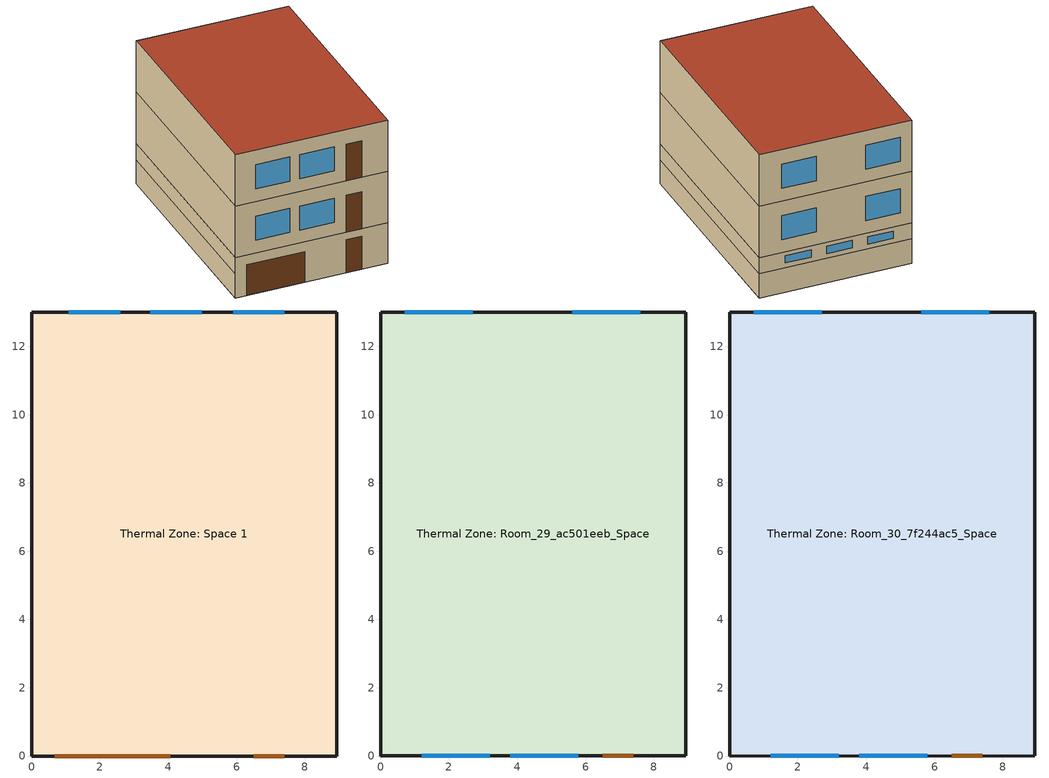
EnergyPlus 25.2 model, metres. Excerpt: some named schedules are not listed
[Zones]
Thermal Zone: Space 1
 floor foundation (DupTrip_BasementFloor): 8.94,13.01 8.94,0 0,0 0,13.01 z-1.5
 wall outside (Surface 2 c tbd): 0,13.01 0,0 z0:1
 wall outside (Surface 4 c tbd): 8.94,13.01 0,13.01 z0:1
 wall outside (Surface 5 c tbd): 8.94,0 8.94,13.01 z0:1
 wall outside (Surface 6 c tbd): 0,0 8.94,0 z-1.5:1
 wall foundation (DupTrip_new-construction_BasementWall): 8.94,0 8.94,13.01 0,13.01 0,0 z-1.5:0
 window (DupTrip_Window_new-construction): 4.98,13.01 3.48,13.01 / 2.59,13.01 1.09,13.01 / 7.4,13.01 5.9,13.01 z0.31:0.76
 door (DupTrip_Door_new-construction): 6.5,0 7.4,0 z-1.5:0.55; 0.68,0 4.06,0 z-1.5:0.39
Thermal Zone: Room_29_ac501eeb_Space
 floor to Thermal Zone: Space 1 (DupTrip_IntFloor 5): 0,13.01 8.94,13.01 8.94,0 0,0 z1
 wall outside (Room_29_ac501eeb..Face2 c tbd): 0,13.01 0,0 z1:4.2
 wall outside (Room_29_ac501eeb..Face3 c tbd): 0,0 8.94,0 z1:4.2
 wall outside (Room_29_ac501eeb..Face4 c tbd): 8.94,0 8.94,13.01 z1:4.2
 wall outside (Room_29_ac501eeb..Face5 c tbd): 8.94,13.01 0,13.01 z1:4.2
 window (DupTrip_Window_new-construction): 3.79,0 5.79,0 / 1.2,0 3.2,0 / 7.61,13.01 5.61,13.01 / 2.7,13.01 0.7,13.01 z1.8:3.3
 door (DupTrip_Door_new-construction): 6.5,0 7.4,0 z1:3.3
Thermal Zone: Room_30_7f244ac5_Space
 floor to Thermal Zone: Room_29_ac501eeb_Space (DupTrip_IntFloor 5): 0,13.01 8.94,13.01 8.94,0 0,0 z4.2
 wall outside (Room_30_7f244ac5..Face2 c tbd): 0,13.01 0,0 z4.2:7.4
 wall outside (Room_30_7f244ac5..Face3 c tbd): 0,0 8.94,0 z4.2:7.4
 wall outside (Room_30_7f244ac5..Face4 c tbd): 8.94,0 8.94,13.01 z4.2:7.4
 wall outside (Room_30_7f244ac5..Face5 c tbd): 8.94,13.01 0,13.01 z4.2:7.4
 window (DupTrip_Window_new-construction): 1.2,0 3.2,0 / 3.79,0 5.79,0 / 7.61,13.01 5.61,13.01 / 2.7,13.01 0.7,13.01 z5:6.5
 door (DupTrip_Door_new-construction): 6.5,0 7.4,0 z4.2:6.5
 roof outside (Room_30_7f244ac5..Face1 c tbd): 0,0 8.94,0 8.94,13.01 0,13.01 z7.4
[Building]
8583avenue AndrÃ©-Grasset (MTL)118472Y1984: North Axis {deg}=0; Terrain=City; Temperature Convergence Tolerance Value {deltaC}=0.5; Solar Distribution=FullExteriorWithReflections
[Site:Location]
QC_MONTREAL-IAP: Latitude {deg}=45.47; Longitude {deg}=-73.73; Time Zone {hr}=-5; Elevation {m}=36
[Site:WaterMainsTemperature]
Calculation Method=CorrelationFromWeatherFile; Temperature Multiplier=1; Temperature Offset {deltaC}=0
[SizingPeriod:DesignDay] Day of Month=21; Dry-Bulb Temperature Range Modifier Type=DefaultMultipliers; Humidity Condition Type=Wetbulb; Barometric Pressure {Pa}=101099; Rain Indicator=No; Snow Indicator=No; Daylight Saving Time Indicator=No; Solar Model Indicator=ASHRAEClearSky; Begin Environment Reset Mode=FullResetAtBeginEnvironment
Name | Month | Day Type | Maximum Dry-Bulb Temperature {C} | Daily Dry-Bulb Temperature Range {deltaC} | Wetbulb or DewPoint at Maximum Dry-Bulb {C} | Wind Speed {m/s} | Wind Direction {deg} | Sky Clearness
Montreal Int'l Cooling Design Day 0.4% Condns DB=>MWB | 7 | SummerDesignDay | 29.4 | 9.7 | 22.7 | 4.8 | 228 | 1
Montreal Int'l Heating Design Day 99.6% Condns DB | 1 | WinterDesignDay | -22.8 | 0 | -22.8 | 3.6 | 294 | 0
[Material] Thermal Absorptance=0.9
Name | Roughness | Thickness {m} | Conductivity {W/m-K} | Density {kg/m3} | Specific Heat {J/kg-K} | Solar Absorptance | Visible Absorptance
Cladding-vinyl | Smooth | 0.0095 | 0.086 | 200 | 1000 | 0.5 | 0.5
Gypsum Board; Gypsum Board 1 | Smooth | 0.0127 | 0.16 | 800 | 1090 | 0.3 | 0.5
Gypsum Board 3; Gypsum Board 4 | Smooth | 0.0127 | 0.16 | 800 | 1090 | 0.7 | 0.7
Heavy Concrete 150 mm | Smooth | 0.1524 | 1.95 | 2240 | 900 | 0.3 | 0.5
Heavy Concrete 200 mm | Smooth | 0.2032 | 1.95 | 2240 | 900 | 0.3 | 0.5
Insulation panel 80 mm | Smooth | 0.08 | 0.03 | 43 | 1210 | 0.7 | 0.7
Plaster | Smooth | 0.005 | 0.071 | 1860 | 840 | 0.3 | 0.5
Plywood | Smooth | 0.0159 | 0.12 | 544 | 1210 | 0.7 | 0.7
Room_29_ac501eeb..Face2 m tbd; Room_29_ac501eeb..Face4 m tbd | Smooth | 0.0726472 | 0.046 | 19 | 960 | 0.7 | 0.7
Room_29_ac501eeb..Face3 m tbd | Smooth | 0.0605787 | 0.046 | 19 | 960 | 0.7 | 0.7
Room_29_ac501eeb..Face5 m tbd | Smooth | 0.0617239 | 0.046 | 19 | 960 | 0.7 | 0.7
Room_30_7f244ac5..Face1 m tbd | Smooth | 0.220999 | 0.046 | 20 | 1400 | 0.7 | 0.7
Room_30_7f244ac5..Face2 m tbd; Room_30_7f244ac5..Face4 m tbd | Smooth | 0.0733191 | 0.046 | 19 | 960 | 0.7 | 0.7
Room_30_7f244ac5..Face3 m tbd | Smooth | 0.0614173 | 0.046 | 19 | 960 | 0.7 | 0.7
Room_30_7f244ac5..Face5 m tbd | Smooth | 0.0623381 | 0.046 | 19 | 960 | 0.7 | 0.7
Shingles asphalt | Smooth | 0.0032 | 0.04 | 1120 | 1260 | 0.5 | 0.5
Surface 2 m tbd; Surface 5 m tbd | Smooth | 0.0702537 | 0.03 | 43 | 1210 | 0.7 | 0.7
Surface 4 m tbd | Smooth | 0.0410022 | 0.03 | 43 | 1210 | 0.7 | 0.7
Surface 6 m tbd | Smooth | 0.0731721 | 0.03 | 43 | 1210 | 0.7 | 0.7
Wood Flooring | Smooth | 0.019 | 0.17 | 700 | 1630 | 0.5 | 0.2
Wood frame roof 2x10 insulated | Smooth | 0.235 | 0.16 | 96 | 1515 | 0.7 | 0.7
Wood frame roof 2x10 uninsulated | Smooth | 0.235 | 1.1557 | 80.994 | 1621.88 | 0.7 | 0.7
Wood frame wall 2x4 insulated | Smooth | 0.089 | 0.073 | 165.2 | 1571.76 | 0.7 | 0.7
Wood frame wall 2x4 uninsulated | Smooth | 0.089 | 0.409 | 154.65 | 1626.3 | 0.7 | 0.7
Wood Furnishing; Wood Furnishing 2 | Smooth | 0.075 | 0.12 | 540 | 1210 | 0.7 | 0.7
XPS 25mm | Rough | 0.0254 | 0.029 | 28 | 1450 | 0.7 | 0.7
[Material:AirGap] Thermal Resistance {m2-K/W}=0.15
Air Layer; Air Layer 1
[Material:NoMass]
SFD_Door_new-construction: Roughness=Smooth; Thermal Resistance {m2-K/W}=1.11; Thermal Absorptance=0.9; Solar Absorptance=0.7; Visible Absorptance=0.7
[WindowMaterial:SimpleGlazingSystem]
SFD_Window_new-construction: U-Factor {W/m2-K}=1.8; Solar Heat Gain Coefficient=0.6; Visible Transmittance=0.8
[Construction]
DupTrip_BasementFloor: Heavy Concrete 150 mm
DupTrip_Door_new-construction: SFD_Door_new-construction
DupTrip_IntFloor 5: Wood Flooring, Plywood, Wood frame roof 2x10 uninsulated, Gypsum Board 1
DupTrip_new-construction_BasementWall: Heavy Concrete 200 mm, Insulation panel 80 mm, Gypsum Board 1
DupTrip_Window_new-construction: SFD_Window_new-construction
Room_29_ac501eeb..Face2 c tbd: Cladding-vinyl, Air Layer, Plywood, Wood frame wall 2x4 insulated, Room_29_ac501eeb..Face2 m tbd, Air Layer, Gypsum Board 1
Room_29_ac501eeb..Face3 c tbd: Cladding-vinyl, Air Layer, Plywood, Wood frame wall 2x4 insulated, Room_29_ac501eeb..Face3 m tbd, Air Layer, Gypsum Board 1
Room_29_ac501eeb..Face4 c tbd: Cladding-vinyl, Air Layer, Plywood, Wood frame wall 2x4 insulated, Room_29_ac501eeb..Face4 m tbd, Air Layer, Gypsum Board 1
Room_29_ac501eeb..Face5 c tbd: Cladding-vinyl, Air Layer, Plywood, Wood frame wall 2x4 insulated, Room_29_ac501eeb..Face5 m tbd, Air Layer, Gypsum Board 1
Room_30_7f244ac5..Face1 c tbd: Shingles asphalt, Plywood, Air Layer, Room_30_7f244ac5..Face1 m tbd, Plywood, Wood frame roof 2x10 insulated, Gypsum Board 1
Room_30_7f244ac5..Face2 c tbd: Cladding-vinyl, Air Layer, Plywood, Wood frame wall 2x4 insulated, Room_30_7f244ac5..Face2 m tbd, Air Layer, Gypsum Board 1
Room_30_7f244ac5..Face3 c tbd: Cladding-vinyl, Air Layer, Plywood, Wood frame wall 2x4 insulated, Room_30_7f244ac5..Face3 m tbd, Air Layer, Gypsum Board 1
Room_30_7f244ac5..Face4 c tbd: Cladding-vinyl, Air Layer, Plywood, Wood frame wall 2x4 insulated, Room_30_7f244ac5..Face4 m tbd, Air Layer, Gypsum Board 1
Room_30_7f244ac5..Face5 c tbd: Cladding-vinyl, Air Layer, Plywood, Wood frame wall 2x4 insulated, Room_30_7f244ac5..Face5 m tbd, Air Layer, Gypsum Board 1
SFD_Furnishing: Wood Furnishing
SFD_Furnishing 2: Wood Furnishing 2
SFD_IntWall: Gypsum Board 4, Air Layer 1, Wood frame wall 2x4 uninsulated, Air Layer 1, Gypsum Board 4
SFD_IntWall 2: Gypsum Board 3, Air Layer 1, Wood frame wall 2x4 uninsulated, Air Layer 1, Gypsum Board 3
Surface 2 c tbd: Plaster, Heavy Concrete 200 mm, Surface 2 m tbd, Air Layer, Gypsum Board
Surface 4 c tbd: Plaster, Heavy Concrete 200 mm, Surface 4 m tbd, Air Layer, Gypsum Board
Surface 5 c tbd: Plaster, Heavy Concrete 200 mm, Surface 5 m tbd, Air Layer, Gypsum Board
Surface 6 c tbd: Plaster, Heavy Concrete 200 mm, Surface 6 m tbd, Air Layer, Gypsum Board
[Zone] Multiplier=1; Part of Total Floor Area=Yes
Name | Ceiling Height {m} | Volume {m3}
Thermal Zone: Room_29_ac501eeb_Space; Thermal Zone: Room_30_7f244ac5_Space | 5 | 1129.08
Thermal Zone: Space 1
[Space]
Name | Zone | Space Type
Room_29_ac501eeb_Space | Thermal Zone: Room_29_ac501eeb_Space | Duplex_MainFloors_SpaceType
Room_30_7f244ac5_Space | Thermal Zone: Room_30_7f244ac5_Space | Duplex_MainFloors_SpaceType
Basement 1 | Thermal Zone: Space 1 | Duplex_Basement_SpaceType
[SpaceList]
Duplex_MainFloors_SpaceType: Room_29_ac501eeb_Space, Room_30_7f244ac5_Space
Duplex_Basement_SpaceType: Basement 1
[InternalMass]
Name | Construction | Zone or ZoneList | Space or SpaceList | Surface Area {m2}
Room_29_ac501eeb_Space MainFloors_InternalMassFurnishing | SFD_Furnishing 2 | Thermal Zone: Room_29_ac501eeb_Space | Room_29_ac501eeb_Space | 232.516
Room_30_7f244ac5_Space MainFloors_InternalMassFurnishing | SFD_Furnishing 2 | Thermal Zone: Room_30_7f244ac5_Space | Room_30_7f244ac5_Space | 232.516
Room_29_ac501eeb_Space MainFloors_IntWalls | SFD_IntWall 2 | Thermal Zone: Room_29_ac501eeb_Space | Room_29_ac501eeb_Space | 80
Room_30_7f244ac5_Space MainFloors_IntWalls | SFD_IntWall 2 | Thermal Zone: Room_30_7f244ac5_Space | Room_30_7f244ac5_Space | 80
Basement 1 Basement_InternalMassFurnishing 1 | SFD_Furnishing | Thermal Zone: Space 1 | Basement 1 | 232.516
Basement 1 Basement_IntWalls 1 | SFD_IntWall | Thermal Zone: Space 1 | Basement 1 | 80
[Lights]
MainFloors_InteriorLighting: Zone or ZoneList or Space or SpaceList=Duplex_MainFloors_SpaceType; Schedule=Duplex_InteriorLighting; Design Level Calculation Method=LightingLevel; Lighting Level {W}=241.348; Fraction Radiant=0.4; Fraction Visible=0.2; Fraction Replaceable=1
[People]
MainFloors_People: Zone or ZoneList or Space or SpaceList=Duplex_MainFloors_SpaceType; Number of People Schedule=Residential Occupancy; Number of People Calculation Method=People; Number of People=2.27; Fraction Radiant=0.3; Activity Level Schedule=Residential Occupant Activity; Clothing Insulation Calculation Method=ClothingInsulationSchedule
[ElectricEquipment] Zone or ZoneList or Space or SpaceList=Duplex_MainFloors_SpaceType; Design Level Calculation Method=EquipmentLevel
Name | Schedule | Design Level {W} | Fraction Radiant | Fraction Lost | Fraction Latent
MainFloors_Dishwasher | Duplex_Dishwasher | 62.58 | 0.2
MainFloors_Dryer | Duplex_Dryer | 469.17 | 0.2 | 0.8
MainFloors_Freezer | Duplex_Freezer | 33.25 | 0.2
MainFloors_HWElectricConsumption | Duplex_HWElectricConsumption | 1041.1 |  | 0.99
MainFloors_OtherEquipment | Duplex_OtherEquipment | 1070.1 | 0.2 |  | 0
MainFloors_Refrigerator | Duplex_Refrigerator | 129.76 | 0.2
MainFloors_StoveTopOven | Duplex_StoveTopOven | 378.68 | 0.2
MainFloors_WashingMachine | Duplex_WashingMachine | 47.13 | 0.2
[ZoneInfiltration:DesignFlowRate]
Air exhaust-intake compensation: Zone or ZoneList or Space or SpaceList=Duplex_MainFloors_SpaceType; Design Flow Rate Calculation Method=Flow/Zone; Design Flow Rate {m3/s}=0.001; Density Basis=Outdoor
[ZoneInfiltration:EffectiveLeakageArea] Effective Air Leakage Area {cm2}=240.4; Stack Coefficient=0.000145; Wind Coefficient=0.000174
Name | Zone or Space
Dup_ELA_new-construction 1 | Room_29_ac501eeb_Space
Dup_ELA_new-construction 2 | Room_30_7f244ac5_Space
[ZoneControl:Thermostat] Temperature Difference Between Cutout And Setpoint {deltaC}=0
Name | Zone or ZoneList | Control Type Schedule | Control 1
Thermal Zone: Room_29_ac501eeb_Space Thermostat | Thermal Zone: Room_29_ac501eeb_Space | Thermal Zone: Room_29_ac501eeb_Space Thermostat Schedule | MidriseApartment Building_Setpoint
Thermal Zone: Room_30_7f244ac5_Space Thermostat | Thermal Zone: Room_30_7f244ac5_Space | Thermal Zone: Room_30_7f244ac5_Space Thermostat Schedule | MidriseApartment Building_Setpoint 1
[ThermostatSetpoint:DualSetpoint] Heating Setpoint Temperature Schedule=Residential HtgSetpoint; Cooling Setpoint Temperature Schedule=Residential ClgSetpoint
MidriseApartment Building_Setpoint; MidriseApartment Building_Setpoint 1
[ZoneHVAC:Baseboard:Convective:Electric] Availability Schedule=Always On Discrete hvac_library; Heating Design Capacity {W}=Autosize; Efficiency=1
Elec Baseboard; Elec Baseboard 1
[ZoneHVAC:PackagedTerminalAirConditioner] Availability Schedule=Always On Discrete hvac_library; Cooling Supply Air Flow Rate {m3/s}=Autosize; Heating Supply Air Flow Rate {m3/s}=Autosize; No Load Supply Air Flow Rate {m3/s}=Autosize; No Load Supply Air Flow Rate Control Set To Low Speed=Yes; Cooling Outdoor Air Flow Rate {m3/s}=Autosize; Heating Outdoor Air Flow Rate {m3/s}=Autosize; No Load Outdoor Air Flow Rate {m3/s}=Autosize; Fan Placement=DrawThrough; Supply Air Fan Operating Mode Schedule=Cycling PTAC Fan Mode Always Zero
Name | Supply Air Fan | Heating Coil | Cooling Coil
Cycling PTAC DX Clg Elec Htg | Cycling Elec PTAC Fan | Cycling PTAC Elec Htg Coil | Cycling Elec PTAC 1 Spd DX Clg Coil
Cycling PTAC DX Clg Elec Htg 1 | Cycling Elec PTAC Fan 1 | Cycling PTAC Elec Htg Coil 1 | Cycling Elec PTAC 1 Spd DX Clg Coil 1
[Fan:OnOff] Availability Schedule=Always On Discrete hvac_library; Fan Total Efficiency=0.6; Pressure Rise {Pa}=250; Maximum Flow Rate {m3/s}=Autosize; Motor Efficiency=0.8; Motor In Airstream Fraction=1; Fan Power Ratio Function of Speed Ratio Curve=Fan On Off Power Curve 15; Fan Efficiency Ratio Function of Speed Ratio Curve=Fan On Off Efficiency Curve 15
Cycling Elec PTAC Fan; Cycling Elec PTAC Fan 1
[Coil:Heating:Electric] Availability Schedule=Always On Discrete hvac_library; Efficiency=1; Nominal Capacity {W}=0
Cycling PTAC Elec Htg Coil; Cycling PTAC Elec Htg Coil 1
[Coil:Cooling:DX:SingleSpeed] Availability Schedule=Always On Discrete hvac_library; Gross Rated Total Cooling Capacity {W}=Autosize; Gross Rated Sensible Heat Ratio=Autosize; Gross Rated Cooling COP {W/W}=2.5; Rated Air Flow Rate {m3/s}=Autosize; Rated Evaporator Fan Power Per Volume Flow Rate 2017 {W/(m3/s)}=773.3; Rated Evaporator Fan Power Per Volume Flow Rate 2023 {W/(m3/s)}=934.4; Total Cooling Capacity Function of Temperature Curve=Curve Biquadratic 29; Total Cooling Capacity Function of Flow Fraction Curve=Curve Quadratic 35; Energy Input Ratio Function of Temperature Curve=Curve Biquadratic 30; Energy Input Ratio Function of Flow Fraction Curve=Curve Quadratic 36; Part Load Fraction Correlation Curve=Curve Quadratic 37; Minimum Outdoor Dry-Bulb Temperature for Compressor Operation {C}=-25; Nominal Time for Condensate Removal to Begin {s}=0; Ratio of Initial Moisture Evaporation Rate and Steady State Latent Capacity=0; Maximum Cycling Rate {cycles/hr}=0; Latent Capacity Time Constant {s}=0; Condenser Type=AirCooled; Evaporative Condenser Effectiveness=0; Evaporative Condenser Air Flow Rate {m3/s}=Autosize; Evaporative Condenser Pump Rated Power Consumption {W}=Autosize; Crankcase Heater Capacity {W}=0; Maximum Outdoor Dry-Bulb Temperature for Crankcase Heater Operation {C}=0; Basin Heater Capacity {W/K}=0; Basin Heater Setpoint Temperature {C}=10
Cycling Elec PTAC 1 Spd DX Clg Coil; Cycling Elec PTAC 1 Spd DX Clg Coil 1
[Zone equipment]
Thermal Zone: Room_29_ac501eeb_Space: Elec Baseboard, Cycling PTAC DX Clg Elec Htg
Thermal Zone: Room_30_7f244ac5_Space: Elec Baseboard 1, Cycling PTAC DX Clg Elec Htg 1
[Sizing:Zone] Zone Cooling Design Supply Air Temperature Input Method=SupplyAirTemperature; Zone Cooling Design Supply Air Temperature {C}=14; Zone Cooling Design Supply Air Temperature Difference {deltaC}=11.11; Zone Heating Design Supply Air Temperature Input Method=SupplyAirTemperature; Zone Heating Design Supply Air Temperature {C}=40; Zone Heating Design Supply Air Temperature Difference {deltaC}=11.11; Zone Cooling Design Supply Air Humidity Ratio {kgWater/kgDryAir}=0.0085; Zone Heating Design Supply Air Humidity Ratio {kgWater/kgDryAir}=0.008; Cooling Design Air Flow Method=DesignDay; Cooling Design Air Flow Rate {m3/s}=0; Cooling Minimum Air Flow per Zone Floor Area {m3/s-m2}=0.000762; Cooling Minimum Air Flow {m3/s}=0; Cooling Minimum Air Flow Fraction=0; Heating Design Air Flow Method=DesignDay; Heating Design Air Flow Rate {m3/s}=0; Heating Maximum Air Flow per Zone Floor Area {m3/s-m2}=0.002032; Heating Maximum Air Flow {m3/s}=0.141576; Heating Maximum Air Flow Fraction=0.3; Account for Dedicated Outdoor Air System=No; Zone Load Sizing Method=Sensible Load Only No Latent Load; Zone Latent Cooling Design Supply Air Humidity Ratio Input Method=HumidityRatioDifference; Zone Cooling Design Supply Air Humidity Ratio Difference {kgWater/kgDryAir}=0.005; Zone Latent Heating Design Supply Air Humidity Ratio Input Method=HumidityRatioDifference; Zone Humidification Design Supply Air Humidity Ratio Difference {kgWater/kgDryAir}=0.005; Type of Space Sum to Use=Coincident; Heating Coil Sizing Method=None; Maximum Heating Capacity To Cooling Load Sizing Ratio {W/W}=1
Name | Design Specification Outdoor Air Object
Thermal Zone: Room_29_ac501eeb_Space | Thermal Zone: Room_29_ac501eeb_Space Zero air DSOA
Thermal Zone: Room_30_7f244ac5_Space | Thermal Zone: Room_30_7f244ac5_Space Zero air DSOA
[DesignSpecification:OutdoorAir] Outdoor Air Method=Sum; Outdoor Air Flow per Person {m3/s-person}=0; Outdoor Air Flow per Zone Floor Area {m3/s-m2}=0; Outdoor Air Flow per Zone {m3/s}=0; Outdoor Air Flow Air Changes per Hour {1/hr}=0
Thermal Zone: Room_29_ac501eeb_Space Zero air DSOA; Thermal Zone: Room_30_7f244ac5_Space Zero air DSOA
[SurfaceProperty:ExposedFoundationPerimeter]
Surface 3: Exposed Perimeter Calculation Method=TotalExposedPerimeter; Total Exposed Perimeter {m}=43.8902
[Foundation:Kiva]
KIVA Foundation Floor Surface 3: Interior Horizontal Insulation Material=XPS 25mm; Interior Horizontal Insulation Depth {m}=0; Interior Horizontal Insulation Width {m}=0.6; Wall Height Above Grade {m}=0.2; Wall Depth Below Slab {m}=0
[Foundation:Kiva:Settings]
Soil Conductivity {W/m-K}=1.9; Soil Density {kg/m3}=1920; Soil Specific Heat {J/kg-K}=1425; Ground Solar Absorptivity=0.4; Ground Thermal Absorptivity=0.9; Ground Surface Roughness {m}=0.03; Far-Field Width {m}=40; Deep-Ground Boundary Condition=GroundWater; Deep-Ground Depth {m}=10; Minimum Cell Dimension {m}=0.02; Maximum Cell Growth Coefficient=1.5; Simulation Timestep=Hourly
[Exterior:Lights]
Exterior Lights 1: Schedule=Duplex_ExteriorLighting; Design Level {W}=19.2
[Schedule:Compact]
Thermal Zone: Room_29_ac501eeb_Space Thermostat Schedule; Thermal Zone: Room_30_7f244ac5_Space Thermostat Schedule: Through: 12/31, For: AllDays, Until: 24:00, 4
[Schedule:Day:Interval]
Schedule Day 27: No, 08:00, 1, 13:00, 0.82, 14:00, 0.77, 16:00, 0.74, 17:00, 0.8, 18:00, 0.95, 19:00, 1, 20:00, 0.98, 21:00, 0.94, 24:00, 1
Schedule Day 28: No, 08:00, 1, 09:00, 0.89, 13:00, 0.95, 14:00, 0.89, 16:00, 0.83, 17:00, 0.85, 18:00, 0.95, 19:00, 1, 20:00, 0.98, 21:00, 0.94, 24:00, 1
Large Office Activity Default Schedule: No, 07:00, 70, 23:00, 130, 24:00, 70
Large Office Activity Summer Design Day; Large Office Activity Winter Design Day: No, 24:00, 150
Schedule Day 25: No, 08:00, 18, 21:00, 21, 24:00, 18
Schedule Day 26: No, 24:00, 25
Cycling PTAC Fan Mode Sch Default: No, 24:00, 0
[Schedule:Week:Daily]
Residential Occupancy Week Rule - Jan1-Jan2: Schedule Day 27, Schedule Day 27, Schedule Day 27, Schedule Day 27, Schedule Day 27, Schedule Day 27, Schedule Day 28, Schedule Day 27, Schedule Day 27, Schedule Day 27, Schedule Day 27, Schedule Day 27
Residential Occupancy Week Rule - Jan3-Dec31: Schedule Day 28, Schedule Day 27, Schedule Day 27, Schedule Day 27, Schedule Day 27, Schedule Day 27, Schedule Day 28, Schedule Day 27, Schedule Day 27, Schedule Day 27, Schedule Day 27, Schedule Day 27
Residential Occupant Activity Week Rule - Jan1-Dec31: Large Office Activity Default Schedule, Large Office Activity Default Schedule, Large Office Activity Default Schedule, Large Office Activity Default Schedule, Large Office Activity Default Schedule, Large Office Activity Default Schedule, Large Office Activity Default Schedule, Large Office Activity Default Schedule, Large Office Activity Summer Design Day, Large Office Activity Winter Design Day, Large Office Activity Default Schedule, Large Office Activity Default Schedule
Residential HtgSetpoint Week Rule - Jan1-Dec31: Schedule Day 25, Schedule Day 25, Schedule Day 25, Schedule Day 25, Schedule Day 25, Schedule Day 25, Schedule Day 25, Schedule Day 25, Schedule Day 25, Schedule Day 25, Schedule Day 25, Schedule Day 25
Residential ClgSetpoint Week Rule - Jan1-Dec31: Schedule Day 26, Schedule Day 26, Schedule Day 26, Schedule Day 26, Schedule Day 26, Schedule Day 26, Schedule Day 26, Schedule Day 26, Schedule Day 26, Schedule Day 26, Schedule Day 26, Schedule Day 26
Cycling PTAC Fan Mode Always Zero Week Rule - Jan1-Dec31: Cycling PTAC Fan Mode Sch Default, Cycling PTAC Fan Mode Sch Default, Cycling PTAC Fan Mode Sch Default, Cycling PTAC Fan Mode Sch Default, Cycling PTAC Fan Mode Sch Default, Cycling PTAC Fan Mode Sch Default, Cycling PTAC Fan Mode Sch Default, Cycling PTAC Fan Mode Sch Default, Cycling PTAC Fan Mode Sch Default, Cycling PTAC Fan Mode Sch Default, Cycling PTAC Fan Mode Sch Default, Cycling PTAC Fan Mode Sch Default
[Schedule:Year]
Residential Occupancy: Residential Occupancy Week Rule - Jan1-Jan2, 1, 1, 1, 2, Residential Occupancy Week Rule - Jan3-Dec31, 1, 3, 12, 31
Residential Occupant Activity: Residential Occupant Activity Week Rule - Jan1-Dec31, 1, 1, 12, 31
Residential HtgSetpoint: Residential HtgSetpoint Week Rule - Jan1-Dec31, 1, 1, 12, 31
Residential ClgSetpoint: Residential ClgSetpoint Week Rule - Jan1-Dec31, 1, 1, 12, 31
Cycling PTAC Fan Mode Always Zero: Cycling PTAC Fan Mode Always Zero Week Rule - Jan1-Dec31, 1, 1, 12, 31
[Schedule:Constant]
Always On Discrete hvac_library: Hourly Value=1
[Curve:Exponent]
Fan On Off Power Curve 15: Coefficient1 Constant=1; Coefficient2 Constant=0; Coefficient3 Constant=0; Minimum Value of x {BasedOnField A2}=0; Maximum Value of x {BasedOnField A2}=1
[Curve:Cubic]
Fan On Off Efficiency Curve 15: Coefficient1 Constant=1; Coefficient2 x=0; Coefficient3 x**2=0; Coefficient4 x**3=0; Minimum Value of x {BasedOnField A2}=0; Maximum Value of x {BasedOnField A2}=1
[Curve:Biquadratic] Minimum Value of x {BasedOnField A2}=17; Maximum Value of x {BasedOnField A2}=22; Minimum Value of y {BasedOnField A3}=13; Maximum Value of y {BasedOnField A3}=46
Name | Coefficient1 Constant | Coefficient2 x | Coefficient3 x**2 | Coefficient4 y | Coefficient5 y**2 | Coefficient6 x*y
Curve Biquadratic 29 | 0.942588 | 0.00954335 | 0.00068377 | -0.0110427 | 5.249e-06 | -9.72e-06
Curve Biquadratic 30 | 0.342414 | 0.034885 | -0.0006237 | 0.00497722 | 0.000437951 | -0.000728028
[Curve:Quadratic]
Name | Coefficient1 Constant | Coefficient2 x | Coefficient3 x**2 | Minimum Value of x {BasedOnField A2} | Maximum Value of x {BasedOnField A2}
Curve Quadratic 35 | 0.8 | 0.2 | 0 | 0.5 | 1.5
Curve Quadratic 36 | 1.1552 | -0.1808 | 0.0256 | 0.5 | 1.5
Curve Quadratic 37 | 0.85 | 0.15 | 0 | 0 | 1
